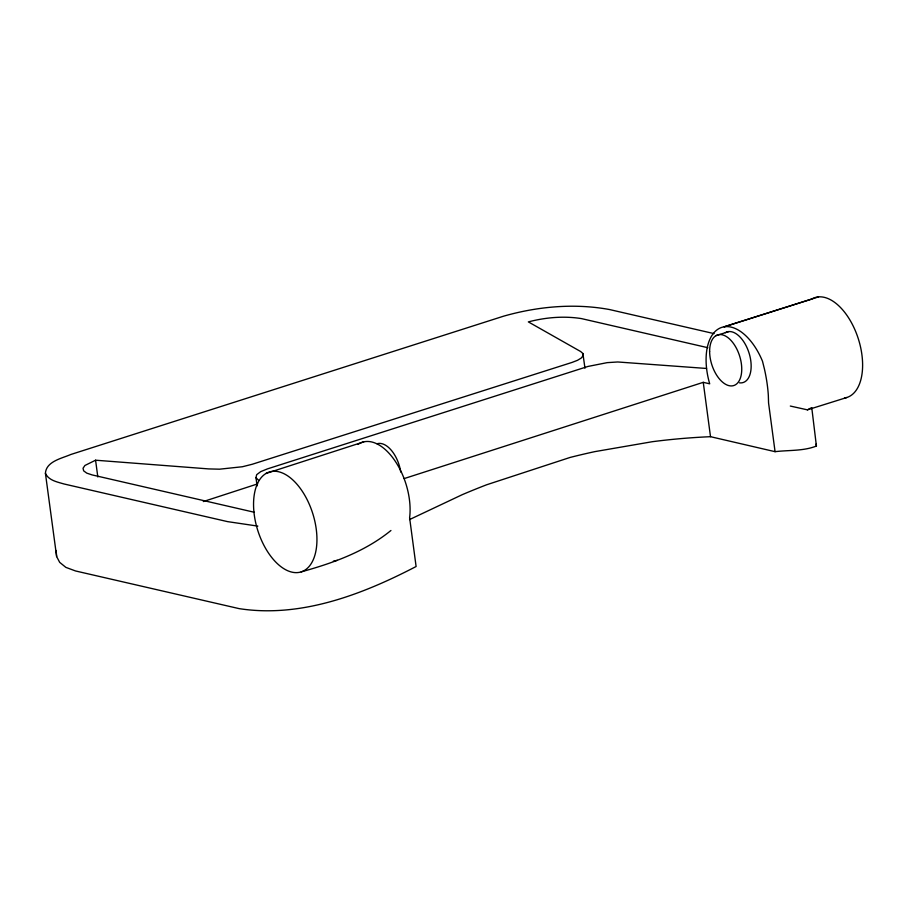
<?xml version="1.0" encoding="UTF-8"?>
<svg xmlns="http://www.w3.org/2000/svg" width="908" height="908" viewBox="0 0 908 908"><rect width="100%" height="100%" fill="white"/><g stroke="black" fill="none" stroke-linecap="round" stroke-linejoin="round"><path stroke-width="1.36" d="M257.112 485.928L255.954 477.642L256.692 474.68L260.664 471.661L267.497 468.869L587.975 366.446L607.168 362.644L617.735 361.974L706.549 368.466M390.939 530.499C364.902 551.701 333.157 563.051 301.195 571.881A52.426 28.761 72.3 0 1 253.548 504.519A52.426 28.761 72.3 0 1 301.013 489.401A52.426 28.761 72.3 0 1 301.195 571.881M790.312 406.046L807.416 409.849L810.992 407.953M409.542 519.569L462.388 494.61A1006.416 800.198 -77 0 1 486.586 484.793L570.065 457.45A1006.416 800.186 -77 0 1 594.785 451.639L652.319 441.708A1020.002 810.992 -77 0 1 710.51 436.691L775.069 451.673C788.78 450.005 803.387 451.208 816.417 446.044L811.752 407.601M707.865 347.707L581.37 318.583C563.732 315.814 545.572 317.391 528.354 321.897L580.677 351.544L582.891 353.507L583.084 355.72L581.245 358.036L577.499 360.317L572.063 362.417L252.208 464.272L242.391 466.746L219.554 469.186L208.727 468.914L95.578 460.208L84.921 465.475L83.037 468.244L83.661 470.855L86.771 473.136L92.151 474.929L254.388 512.282M203.313 501.556L257.634 483.885M265.999 473.477L363.779 441.856M715.935 335.688L728.829 331.568M775.069 451.673L768.565 402.982L768.327 395.343A49.838 13.348 78.1 0 0 764.457 369.113L762.504 361.259A52.426 28.761 72.3 0 0 720.419 327.89A52.426 28.761 72.3 0 0 709.704 383.823L703.257 382.336L404.196 478.573M818.539 296.893L724.119 326.823L811.661 299.084A52.426 28.761 72.3 0 1 857.981 337.765A52.426 28.761 72.3 0 1 844.519 398.044M807.416 409.849L846.869 397.488M333.349 561.155L337.299 560.327M257.838 526.107L227.545 521.623L63.923 483.953C57.249 481.966 48.487 480.389 45.411 473.272C46.229 461.355 61.778 458.426 70.79 454.499L503.565 316.188C537.774 306.439 574.469 303.068 609.597 309.56L714.085 333.622M255.954 477.642L258.519 480.253M45.411 473.272L56.648 556.593L59.69 562.358L65.864 567.375L75.534 570.962L239.156 608.632C300.752 618.166 362.258 594.536 416.102 566.513L409.61 517.798A52.426 28.761 72.3 0 0 394.265 459.8A52.426 28.761 72.3 0 0 358.013 444.432M816.099 444.012L816.417 446.044M582.891 353.507L584.968 368.194M703.257 382.336L710.51 436.691M95.578 460.208L97.814 476.938M56.114 550.509L56.648 556.593M725.344 332.68A26.57 14.573 72.3 0 1 749.463 354.404A26.57 14.573 72.3 0 1 739.475 382.836M377.047 443.774A26.57 14.573 72.3 0 1 400.734 472.046M709.625 351.419A26.57 14.573 72.3 0 0 733.778 385.548A26.57 14.573 72.3 0 0 733.675 343.757A26.57 14.573 72.3 0 0 709.625 351.419"/></g></svg>
